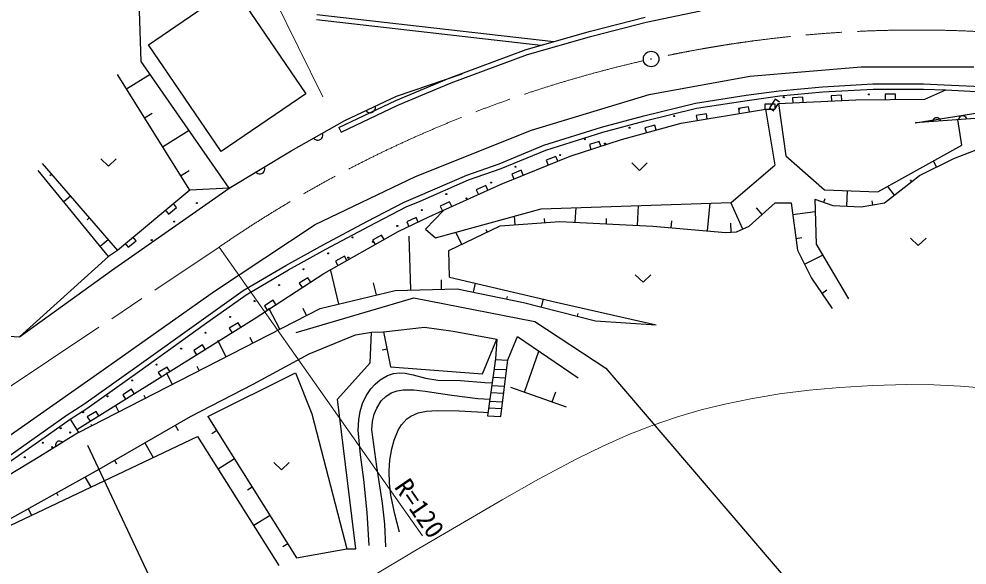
# Model space of a CAD drawing. Units: millimetres, scale not verified. Extents: x 40000 to 680000, y 20000 to 380000.
# Drawn here: x 294264 to 386089, y 259621 to 312490 of the extents above; entities that cross this region are included whole.
import ezdxf
from ezdxf.enums import TextEntityAlignment as Align

# ---------------------------------------------------------------- set-up
doc = ezdxf.new("R2010")
doc.units = ezdxf.units.MM
doc.header["$LTSCALE"] = 1000
doc.linetypes.add('CHAIN', pattern=[18.5, 12, -1.5, 3.5, -1.5])
for name, color, linetype, lineweight in [('M-BGD', 7, 'Continuous', 25), ('M-BGD-EXST', 7, 'Continuous', 25), ('M-BMK', 2, 'CHAIN', 13), ('M-BMK-SRVR', 3, 'Continuous', 25), ('M-STR-HTXT', 7, 'Continuous', 13), ('M-STR-STRC', 7, 'Continuous', 25)]:
    doc.layers.add(name, color=color, linetype=linetype, lineweight=lineweight)
doc.styles.add('ＭＳ ゴシック', font='')
doc.styles.get('ＭＳ ゴシック').set_extended_font_data('MS Gothic')

msp = doc.modelspace()

# ---------------------------------------------------------------- linework, layer by layer
at = {"layer": 'M-BGD'}
for p, q in [((306797, 309991), (315003, 315589)), ((315003, 315589), (322056, 305251)), ((306102, 308384), (305948, 313292)), ((355016, 312182), (360267, 313262)), ((323071, 312435), (344819, 309937)), ((323128, 312931), (346082, 310295)), ((349633, 311302), (354902, 312670)), ((343376, 309528), (349633, 311302)), ((349764, 310819), (355016, 312182)), ((343531, 309052), (349764, 310819)), ((313850, 299653), (306797, 309991)), ((335936, 306769), (343376, 309528)), ((336120, 306304), (343531, 309052)), ((314634, 296105), (306102, 308384)), ((310799, 295913), (303802, 307129)), ((304676, 305727), (306958, 307150)), ((330763, 304601), (335936, 306769)), ((330823, 305029), (337188, 307176)), ((330966, 304144), (336120, 306304)), ((367903, 305533), (372085, 305927)), ((372085, 305927), (376976, 306201)), ((376976, 306201), (381868, 306201)), ((381868, 306201), (383883, 306122)), ((383883, 306122), (388797, 305886)), ((322056, 305251), (313850, 299653)), ((325838, 302651), (330823, 305029)), ((359774, 304349), (364709, 305099)), ((364709, 305099), (367903, 305533)), ((364780, 304604), (367960, 305036)), ((367960, 305036), (372123, 305428)), ((370188, 304919), (369189, 304870)), ((369189, 304870), (369214, 304370)), ((370213, 304420), (370188, 304919)), ((372123, 305428), (376990, 305701)), ((373927, 305105), (372929, 305056)), ((372929, 305056), (372953, 304556)), ((373952, 304606), (373927, 305105)), ((376990, 305701), (381858, 305701)), ((379162, 305209), (378162, 305200)), ((378162, 305200), (378166, 304700)), ((379166, 304709), (379162, 305209)), ((381858, 305701), (384035, 305614)), ((382010, 304735), (384035, 305614)), ((384035, 305614), (388503, 305399)), ((325255, 301995), (330763, 304601)), ((325469, 301543), (330966, 304144)), ((328797, 303930), (328782, 304055)), ((354778, 303111), (359774, 304349)), ((359872, 303858), (364780, 304604)), ((364927, 303988), (363941, 303824)), ((365009, 303494), (364927, 303988)), ((367516, 304250), (366516, 304250)), ((366516, 304250), (366516, 303750)), ((367521, 304720), (366966, 303888)), ((367476, 303750), (367844, 304302)), ((367516, 303750), (367516, 304250)), ((367937, 304442), (367521, 304720)), ((367844, 304302), (375322, 304674)), ((367844, 304302), (368534, 299254)), ((375322, 304674), (382010, 304735)), ((306426, 302923), (307152, 303376)), ((327879, 303625), (327967, 303534)), ((327967, 303534), (328064, 303469)), ((328064, 303469), (328197, 303422)), ((328197, 303422), (328314, 303411)), ((328314, 303411), (328439, 303427)), ((328439, 303427), (328583, 303495)), ((328583, 303495), (328675, 303583)), ((328675, 303583), (328739, 303680)), ((328739, 303680), (328786, 303814)), ((328786, 303814), (328797, 303930)), ((350680, 302008), (354778, 303111)), ((354903, 302627), (359872, 303858)), ((358396, 302400), (366555, 303750)), ((360847, 303313), (359861, 303150)), ((359861, 303150), (359942, 302656)), ((360929, 302819), (360847, 303313)), ((363941, 303824), (364022, 303331)), ((366555, 303750), (367476, 298328)), ((366555, 303750), (367476, 303750)), ((366966, 303888), (367382, 303610)), ((381070, 302443), (388125, 303547)), ((385480, 303068), (385404, 303014)), ((385574, 303107), (385480, 303068)), ((385702, 303116), (385574, 303107)), ((385800, 303091), (385702, 303116)), ((385883, 303049), (385800, 303091)), ((385968, 302975), (385883, 303049)), ((320623, 299737), (325838, 302651)), ((350819, 301528), (354903, 302627)), ((352629, 300805), (358396, 302400)), ((355861, 302218), (354897, 301951)), ((355994, 301736), (355861, 302218)), ((388677, 302995), (381070, 302443)), ((382764, 302662), (382739, 302564)), ((382806, 302746), (382764, 302662)), ((382880, 302831), (382806, 302746)), ((382957, 302885), (382880, 302831)), ((383050, 302924), (382957, 302885)), ((383178, 302933), (383050, 302924)), ((383276, 302908), (383178, 302933)), ((383359, 302866), (383276, 302908)), ((383445, 302792), (383359, 302866)), ((383498, 302716), (383445, 302792)), ((383537, 302622), (383498, 302716)), ((385587, 300265), (385207, 302743)), ((385288, 302846), (385263, 302747)), ((385330, 302929), (385288, 302846)), ((385404, 303014), (385330, 302929)), ((386022, 302899), (385968, 302975)), ((386061, 302805), (386022, 302899)), ((308175, 300119), (310735, 301716)), ((323649, 301061), (323687, 301197)), ((323691, 301314), (323667, 301438)), ((323687, 301197), (323691, 301314)), ((325255, 301995), (325469, 301543)), ((345112, 300271), (350680, 302008)), ((345283, 299800), (350819, 301528)), ((354897, 301951), (355030, 301470)), ((322794, 300950), (322888, 300865)), ((322888, 300865), (322989, 300807)), ((322989, 300807), (323125, 300769)), ((323125, 300769), (323241, 300765)), ((323241, 300765), (323366, 300789)), ((323366, 300789), (323505, 300867)), ((323505, 300867), (323591, 300960)), ((323591, 300960), (323649, 301061)), ((340782, 298469), (345112, 300271)), ((347659, 299210), (352629, 300805)), ((350467, 300637), (349515, 300331)), ((349515, 300331), (349668, 299855)), ((350620, 300161), (350467, 300637)), ((314634, 296105), (320623, 299737)), ((340960, 298001), (345283, 299800)), ((377458, 295740), (385587, 300265)), ((384796, 298979), (387986, 300206)), ((296516, 298501), (303802, 290065)), ((302186, 298954), (302936, 298234)), ((302936, 298234), (303686, 298954)), ((337637, 297368), (340782, 298469)), ((340972, 296511), (347659, 299210)), ((346264, 299186), (345337, 298812)), ((345337, 298812), (345524, 298348)), ((346451, 298722), (346264, 299186)), ((353624, 298554), (354374, 297834)), ((354374, 297834), (355124, 298554)), ((368534, 299254), (372292, 295957)), ((381483, 297323), (384796, 298979)), ((383139, 298151), (382845, 298739)), ((302939, 289490), (296133, 297830)), ((309925, 297315), (310734, 297820)), ((317201, 297662), (317297, 297580)), ((317297, 297580), (317401, 297525)), ((317401, 297525), (317538, 297492)), ((317655, 297492), (317778, 297520)), ((317778, 297520), (317915, 297603)), ((317915, 297603), (317997, 297700)), ((317997, 297700), (318051, 297803)), ((318051, 297803), (318085, 297940)), ((318084, 298057), (318056, 298180)), ((318085, 297940), (318084, 298057)), ((337819, 296902), (340960, 298001)), ((342920, 297836), (341993, 297462)), ((343107, 297373), (342920, 297836)), ((363243, 294730), (367476, 298328)), ((297427, 297447), (297254, 297297)), ((317538, 297492), (317655, 297492)), ((332913, 295321), (337637, 297368)), ((333107, 294860), (337819, 296902)), ((341993, 297462), (342180, 296998)), ((380010, 296157), (381483, 297323)), ((380747, 296740), (380610, 296913)), ((303226, 288148), (314634, 296105)), ((310799, 295913), (303802, 290065)), ((314634, 296105), (310799, 295913)), ((333978, 293320), (340972, 296511)), ((339471, 296376), (338561, 295961)), ((338561, 295961), (338769, 295506)), ((339678, 295921), (339471, 296376)), ((372292, 295957), (377458, 295740)), ((374458, 294378), (374524, 295863)), ((378108, 294685), (380010, 296157)), ((379059, 295421), (378404, 296267)), ((299248, 295338), (298614, 294790)), ((327942, 292878), (331561, 294764)), ((331561, 294764), (332913, 295321)), ((331772, 294311), (333107, 294860)), ((335974, 294780), (335064, 294365)), ((336181, 294325), (335974, 294780)), ((371360, 295053), (373078, 294439)), ((371360, 295053), (371476, 290679)), ((372219, 294746), (372347, 295105)), ((376973, 294501), (376912, 294881)), ((308447, 293991), (308763, 293604)), ((308763, 293604), (309538, 294236)), ((309538, 294236), (309222, 294623)), ((328175, 292436), (331772, 294311)), ((335373, 293957), (333635, 292149)), ((334616, 291290), (344837, 294116)), ((335064, 294365), (335271, 293910)), ((344837, 294116), (363243, 294730)), ((348146, 292809), (348218, 294229)), ((354167, 292505), (354264, 294430)), ((360964, 291968), (361198, 294661)), ((364384, 292152), (363225, 294729)), ((364998, 292429), (367513, 294699)), ((366255, 293564), (365684, 294196)), ((367513, 294699), (369047, 294699)), ((369047, 294699), (369660, 290097)), ((369200, 293548), (371392, 293840)), ((373078, 294439), (375838, 294317)), ((375838, 294317), (378108, 294685)), ((301070, 293229), (300862, 293049)), ((330998, 291905), (333978, 293320)), ((332725, 293279), (331822, 292850)), ((332940, 292827), (332725, 293279)), ((342316, 292563), (342253, 293402)), ((345199, 292778), (345169, 293182)), ((351157, 292657), (351182, 293159)), ((357436, 292275), (357495, 292955)), ((323735, 290637), (327942, 292878)), ((323974, 290198), (328175, 292436)), ((331822, 292850), (332036, 292398)), ((333635, 292149), (334616, 291290)), ((335905, 290063), (340874, 292456)), ((339632, 291857), (339527, 292074)), ((340874, 292456), (346641, 292885)), ((346641, 292885), (355672, 292429)), ((355672, 292429), (362728, 291815)), ((363249, 291846), (363198, 292709)), ((363771, 291876), (364998, 292429)), ((302891, 291120), (302139, 290470)), ((305608, 291025), (305291, 291412)), ((323789, 287841), (330998, 291905)), ((329386, 291570), (328515, 291079)), ((329632, 291135), (329386, 291570)), ((332206, 286252), (332072, 291465)), ((337147, 290661), (336582, 291834)), ((362728, 291815), (363771, 291876)), ((369507, 291248), (370091, 291325)), ((380619, 291269), (381369, 290549)), ((381369, 290549), (382119, 291269)), ((304517, 290779), (304833, 290392)), ((304833, 290392), (305608, 291025)), ((320113, 288629), (323735, 290637)), ((320361, 288195), (323974, 290198)), ((328515, 291079), (328760, 290643)), ((371476, 290679), (374620, 285387)), ((302939, 289490), (294311, 281725)), ((303802, 290065), (302939, 289490)), ((325782, 289538), (324911, 289047)), ((326027, 289102), (325782, 289538)), ((335966, 287486), (335905, 290063)), ((369660, 290097), (371010, 287398)), ((370335, 288747), (372099, 289630)), ((315986, 286191), (320113, 288629)), ((324911, 289047), (325156, 288611)), ((294311, 281725), (303226, 288148)), ((316259, 285771), (320361, 288195)), ((317041, 283469), (323789, 287841)), ((322250, 287439), (321411, 286896)), ((322522, 287020), (322250, 287439)), ((325246, 284891), (324461, 288135)), ((335966, 287486), (346294, 285067)), ((353959, 287723), (354709, 287003)), ((354709, 287003), (355459, 287723)), ((321411, 286896), (321683, 286476)), ((328889, 285773), (328607, 286939)), ((335197, 286329), (335174, 287232)), ((338302, 286032), (338484, 286906)), ((371010, 287398), (373035, 284453)), ((311924, 283312), (315986, 286191)), ((312214, 282905), (316259, 285771)), ((323425, 284450), (330710, 286214)), ((330710, 286214), (336692, 286367)), ((336692, 286367), (343132, 285028)), ((341522, 285363), (341572, 285604)), ((372022, 285925), (372508, 286259)), ((318876, 285254), (318036, 284710)), ((318036, 284710), (318308, 284290)), ((319148, 284834), (318876, 285254)), ((321111, 282137), (332518, 285492)), ((332518, 285492), (344213, 283191)), ((343132, 285028), (350102, 283261)), ((344874, 284586), (345077, 285385)), ((346294, 285067), (355991, 282868)), ((300033, 272444), (323425, 284450)), ((319526, 282449), (318480, 284488)), ((322125, 283783), (321776, 284464)), ((348359, 283703), (348426, 283965)), ((299854, 272728), (317041, 283469)), ((305681, 278835), (311924, 283312)), ((305971, 278428), (312214, 282905)), ((315481, 283084), (314633, 282554)), ((315746, 282660), (315481, 283084)), ((344213, 283191), (351115, 278686)), ((350102, 283261), (355991, 282868)), ((314633, 282554), (314898, 282130)), ((322384, 280067), (326862, 281907)), ((326862, 281907), (328396, 282153)), ((328268, 279198), (328396, 282153)), ((328396, 282153), (329562, 282214)), ((329562, 282214), (333550, 282643)), ((329562, 282214), (330262, 278815)), ((333550, 282643), (336311, 282275)), ((336311, 282275), (340544, 281478)), ((292777, 281821), (294311, 281725)), ((314328, 279781), (313520, 281356)), ((316927, 281115), (316649, 281657)), ((339158, 278125), (340544, 281478)), ((340544, 281478), (340421, 279576)), ((341617, 279472), (342537, 281742)), ((342537, 281742), (348427, 277754)), ((312044, 280936), (311196, 280406)), ((311196, 280406), (311461, 279982)), ((312309, 280512), (312044, 280936)), ((316949, 277135), (322384, 280067)), ((329912, 280514), (329432, 280415)), ((343212, 276358), (344613, 280336)), ((325124, 275671), (328268, 279198)), ((340421, 279576), (339654, 274073)), ((340413, 279519), (341616, 279462)), ((340942, 274011), (341617, 279472)), ((300548, 275192), (305681, 278835)), ((300828, 274777), (305971, 278428)), ((308607, 278788), (307759, 278258)), ((307759, 278258), (308024, 277834)), ((308872, 278364), (308607, 278788)), ((311729, 278447), (311522, 278850)), ((312568, 273999), (321034, 278232)), ((321034, 278232), (322629, 274244)), ((330262, 278815), (339158, 278125)), ((340285, 278596), (341501, 278538)), ((351115, 278686), (370897, 255549)), ((309130, 277113), (308560, 278224)), ((340176, 277815), (341405, 277756)), ((305169, 276639), (304321, 276109)), ((305434, 276215), (305169, 276639)), ((310875, 274006), (316949, 277135)), ((340062, 277003), (341304, 276944)), ((341862, 276833), (347261, 274932)), ((304321, 276109), (304586, 275685)), ((306531, 275779), (306395, 276043)), ((326888, 261176), (325124, 275671)), ((339852, 275492), (341118, 275432)), ((339966, 276311), (341219, 276251)), ((345911, 275407), (346257, 276388)), ((298932, 274162), (300548, 275192)), ((299212, 273748), (300828, 274777)), ((303932, 274445), (303600, 275093)), ((339760, 274835), (341036, 274775)), ((296842, 272663), (298932, 274162)), ((297131, 272255), (299212, 273748)), ((299212, 273748), (300033, 272444)), ((301732, 274491), (300884, 273961)), ((300884, 273961), (301149, 273537)), ((301997, 274067), (301732, 274491)), ((302040, 268913), (310875, 274006)), ((312568, 273999), (321157, 260318)), ((322629, 274244), (326004, 261177)), ((339654, 274073), (340942, 274011)), ((301333, 273111), (301269, 273236)), ((309403, 273157), (309689, 272660)), ((285481, 259676), (311550, 272066)), ((292646, 269722), (296842, 272663)), ((292929, 269311), (297131, 272255)), ((300033, 272444), (296291, 270113)), ((311550, 272066), (319449, 259566)), ((313427, 272631), (312947, 272330)), ((297823, 271369), (297797, 271259)), ((297797, 271259), (297799, 271166)), ((297799, 271166), (297822, 271067)), ((297865, 271452), (297823, 271369)), ((297930, 271530), (297865, 271452)), ((298038, 271598), (297930, 271530)), ((298137, 271621), (298038, 271598)), ((298230, 271623), (298137, 271621)), ((298340, 271597), (298230, 271623)), ((298423, 271555), (298340, 271597)), ((298501, 271490), (298423, 271555)), ((306458, 271460), (307278, 270036)), ((296291, 270113), (291260, 267107)), ((303513, 269762), (303719, 269405)), ((315144, 269895), (313554, 268896)), ((318938, 269550), (319688, 268830)), ((319688, 268830), (320438, 269550)), ((285481, 259676), (302040, 268913)), ((300660, 268144), (301213, 267153)), ((297901, 266604), (298036, 266361)), ((316862, 267158), (316387, 266860)), ((295141, 265064), (295492, 264434)), ((318580, 264422), (317005, 263433)), ((320298, 261686), (319828, 261391)), ((321157, 260318), (326004, 261177)), ((326004, 261177), (326888, 261176))]:
    msp.add_line(p, q, dxfattribs=at)
for points in [[(328188, 261528), (327988, 264714), (327682, 267903), (327338, 270288), (327124, 272684), (327178, 273680), (327318, 274491), (327552, 275267), (327891, 276003), (328344, 276678), (328769, 277142), (329250, 277542), (329962, 277955), (330530, 278152), (331083, 278230), (331670, 278199), (332454, 278038), (333636, 277714), (334831, 277523), (337025, 277472), (339385, 277308), (340100, 277272)], [(329807, 261381), (329696, 263580), (329485, 265613), (328912, 269162), (328444, 272723), (328507, 273521), (328679, 274240), (328914, 274815), (329360, 275514), (329784, 275948), (330325, 276293), (330881, 276483), (331479, 276573), (332518, 276569), (333620, 276459), (336183, 276051), (338704, 275751), (339877, 275677)], [(331133, 262804), (330671, 264551), (330295, 266383), (330160, 267561), (330130, 268756), (330199, 269773), (330381, 270880), (330602, 271712), (331002, 272684), (331317, 273199), (331834, 273770), (332226, 274046), (332936, 274343), (333728, 274504), (334776, 274578), (336898, 274554), (339263, 274420), (339698, 274391)]]:
    msp.add_lwpolyline(points, dxfattribs=at)
for centre in [(368341, 304903), (376583, 305187), (357726, 303082), (364012, 303784), (353396, 301963), (349066, 300843), (351022, 300425), (346693, 299306), (342363, 298186), (339989, 296649), (335659, 295529), (337615, 295111), (311500, 294659), (333285, 293991), (309309, 292869), (330911, 292454), (307119, 291079), (326581, 291334), (328537, 290916), (324208, 289796), (326163, 289378), (321834, 288259), (319460, 286721), (317086, 285183), (314712, 283646), (312338, 282108), (309964, 280570), (307590, 279033), (305216, 277495), (302842, 275957), (300468, 274420), (298303, 272865), (299214, 272451), (296565, 271458), (297476, 271044), (294827, 270051)]:
    msp.add_circle(centre, 50, dxfattribs=at)
at = {"layer": 'M-BGD-EXST'}
msp.add_line((300889, 271229), (312680, 246305), dxfattribs=at)
at = {"layer": 'M-BMK'}
msp.add_line((292016, 275980), (313657, 290409), dxfattribs=at)
for start, end in [(78.07511, 102.10873), (102.83066, 124.56265)]:
    msp.add_arc((381196, 192370), 119051, start, end, dxfattribs=at)
at = {"layer": 'M-BMK-SRVR'}
for radius in [750, 30]:
    msp.add_circle((355490, 308613), radius, dxfattribs=at)
at = {"layer": 'M-STR-HTXT'}
for p, q in [((323691, 304952), (310368, 332078)), ((313657, 290409), (333360, 262464))]:
    msp.add_line(p, q, dxfattribs=at)
msp.add_lwpolyline([(324256, 255991), (332614, 261006), (341075, 265948), (344596, 267930), (348306, 269901), (350822, 271131), (353348, 272247), (355585, 273121), (358047, 273965), (360351, 274646), (362615, 275206), (365162, 275727), (367928, 276183), (370793, 276546), (373781, 276816), (376976, 277002), (380261, 277089), (382870, 277074), (385470, 276953), (387459, 276762)], dxfattribs=at)
at = {"layer": 'M-STR-STRC'}
for p, q in [((365038, 306963), (375823, 307862)), ((375823, 307862), (386757, 307862)), ((355302, 305166), (365038, 306963)), ((343919, 301721), (355302, 305166)), ((332685, 297227), (343919, 301721)), ((322949, 292584), (332685, 297227)), ((313213, 286143), (322949, 292584)), ((302428, 278504), (313213, 286143)), ((292992, 271914), (302428, 278504))]:
    msp.add_line(p, q, dxfattribs=at)

# ---------------------------------------------------------------- texts
at = {"layer": 'M-STR-HTXT', "style": 'ＭＳ ゴシック'}
msp.add_text('R=120', height=1833, rotation=304.4, dxfattribs=at).set_placement((330100, 266858), align=Align.BOTTOM_LEFT)

doc.saveas('drawing.dxf')
